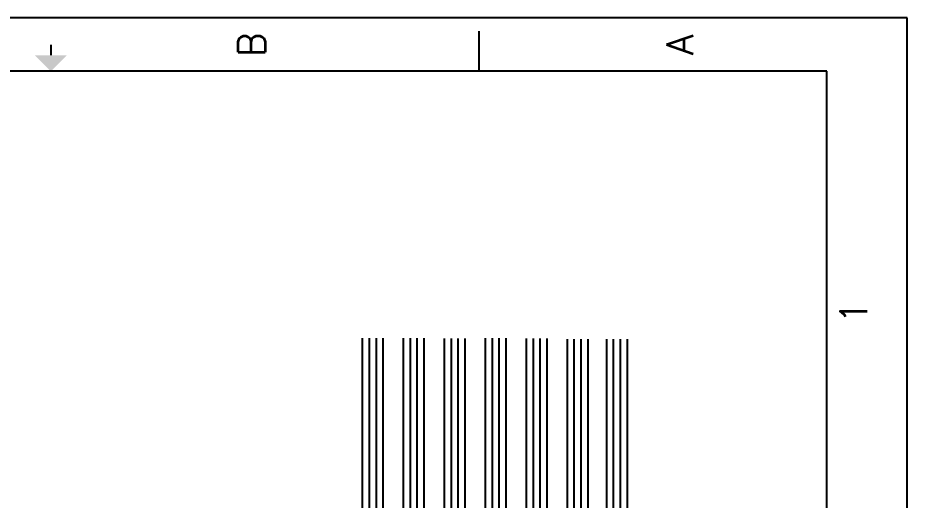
# Model space of a CAD drawing. Extents: x -25 to 1930, y -506 to 1148.
# Drawn here: x 581 to 1235, y 793 to 1148 of the extents above; entities that cross this region are included whole.
import ezdxf
from ezdxf.enums import TextEntityAlignment as Align

# ---------------------------------------------------------------- set-up
doc = ezdxf.new("R2010")
doc.units = 0
doc.header["$MEASUREMENT"] = 0
for name, color, linetype in [('RED_10AWG', 1, 'Continuous'), ('Title Block', 7, 'Continuous'), ('Viewport', 7, 'Continuous')]:
    doc.layers.add(name, color=color, linetype=linetype)
doc.styles.add('Roman', font='romans')

# ---------------------------------------------------------------- blocks, each defined once
blk = doc.blocks.new('ANSI_border_C')
for p, q in [((20.5, 0.75), (20.5, 2.5)), ((14.25, 0.75), (20.5, 0.75))]:
    blk.add_line(p, q)
at = {"layer": 'Title Block'}
for p, q in [((21, 0), (21, 16)), ((20.5, 0.75), (20.5, 15.25)), ((20.5, 4), (20.875, 4)), ((0.5, 0.75), (20.5, 0.75)), ((0, 0), (21, 0))]:
    blk.add_line(p, q, dxfattribs=at)
at = {"layer": 'Title Block', "const_width": 0.02}
blk.add_lwpolyline([(20.75, 8), (20.65, 8)], dxfattribs=at)
at = {"layer": 'Title Block'}
blk.add_solid([(20.65, 7.85), (20.65, 8.15), (20.5, 8)], dxfattribs=at)
at = {"layer": 'Title Block', "style": 'Roman'}
for s, p in [('B', (20.75, 6.125)), ('A', (20.75, 2.125)), ('1', (18.25, 0.5))]:
    blk.add_text(s, height=0.25, dxfattribs=at).set_placement(p, align=Align.MIDDLE_CENTER)
blk = doc.blocks.new('JIC_border_C')
at = {"xscale": 78.77001811510775, "yscale": 78.77001811510775, "zscale": 78.77001811510775, "rotation": 90}
blk.add_blockref('ANSI_border_C', (1235.32, -506.34), dxfattribs=at)

msp = doc.modelspace()

# ---------------------------------------------------------------- linework, layer by layer
at = {"layer": 'RED_10AWG'}
for p, q in [((834.49, 585.44), (834.49, 912.04)), ((839.56, 585.44), (839.56, 912.04)), ((844.63, 585.44), (844.63, 912.04)), ((849.71, 585.44), (849.71, 912.04)), ((864.64, 585.44), (864.64, 912.23)), ((869.71, 585.44), (869.71, 912.23)), ((874.79, 585.44), (874.79, 912.23)), ((879.86, 585.44), (879.86, 912.23)), ((894.79, 585.44), (894.79, 911.91)), ((899.87, 585.44), (899.87, 911.91)), ((904.94, 585.44), (904.94, 911.91)), ((910.01, 585.44), (910.01, 911.91)), ((924.95, 585.44), (924.95, 912.03)), ((930.02, 585.44), (930.02, 912.03)), ((935.09, 585.44), (935.09, 912.03)), ((940.16, 585.44), (940.16, 912.03)), ((955.1, 585.44), (955.1, 911.98)), ((960.17, 585.44), (960.17, 911.98)), ((965.24, 585.44), (965.24, 911.98)), ((970.32, 585.44), (970.32, 911.98)), ((985.25, 585.44), (985.25, 911.48)), ((990.32, 585.44), (990.32, 911.48)), ((995.4, 585.44), (995.4, 911.48)), ((1000.47, 585.44), (1000.47, 911.48)), ((1014.14, 585.44), (1014.14, 911.48)), ((1019.22, 585.44), (1019.22, 911.48)), ((1024.29, 585.44), (1024.29, 911.48)), ((1029.36, 585.44), (1029.36, 911.48))]:
    msp.add_line(p, q, dxfattribs=at)

# ---------------------------------------------------------------- block references
at = {"layer": 'Viewport'}
msp.add_blockref('JIC_border_C', (0, 0), dxfattribs=at)

doc.saveas('drawing.dxf')
